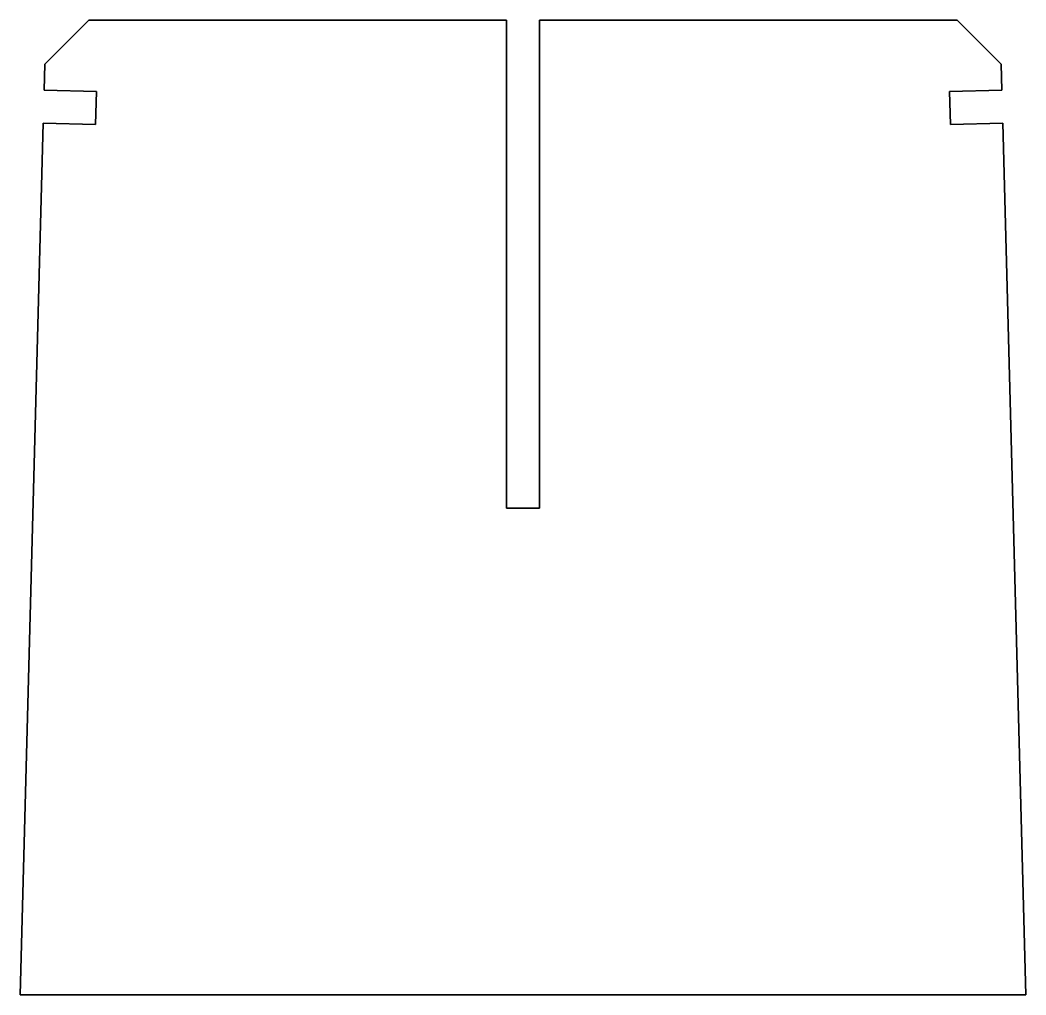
# Model space of a CAD drawing. Extents: x 546 to 643, y 280.4 to 374.4.
import ezdxf

# ---------------------------------------------------------------- set-up
doc = ezdxf.new("R2010")
doc.units = 0

msp = doc.modelspace()

# ---------------------------------------------------------------- linework, layer by layer
at = {"color": 7, "lineweight": 35}
for p, q in [((552.629822, 374.360016), (548.387146, 370.117371)), ((552.629822, 374.360016), (592.900024, 374.360016)), ((592.900024, 327.310028), (592.900024, 374.360016)), ((596.099976, 374.360016), (636.370178, 374.360016)), ((596.099976, 374.360016), (596.099976, 327.310028)), ((636.370178, 374.360016), (640.612854, 370.117371)), ((548.320679, 367.618256), (548.387146, 370.117371)), ((640.612854, 370.117371), (640.679321, 367.618256)), ((553.368896, 367.484009), (548.320679, 367.618256)), ((553.283813, 364.285126), (553.368896, 367.484009)), ((635.631104, 367.484009), (640.679321, 367.618256)), ((635.716187, 364.285126), (635.631104, 367.484009)), ((546, 280.360016), (548.235596, 364.419403)), ((548.235596, 364.419403), (553.283813, 364.285126)), ((640.764404, 364.419403), (635.716187, 364.285126)), ((640.764404, 364.419403), (643, 280.360016)), ((596.099976, 327.310028), (592.900024, 327.310028)), ((643, 280.360016), (546, 280.360016))]:
    msp.add_line(p, q, dxfattribs=at)

doc.saveas('drawing.dxf')
